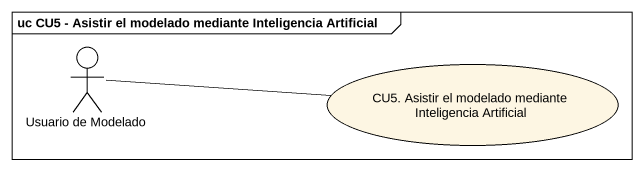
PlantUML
@startuml
mainframe uc CU5 - Asistir el modelado mediante Inteligencia Artificial
actor "Usuario de Modelado" as Usuario_de_Modelado
usecase "CU5. Asistir el modelado mediante Inteligencia Artificial" as CU5_Asistir_el_modelado
Usuario_de_Modelado -right- CU5_Asistir_el_modelado
Usuario_de_Modelado -right- CU5_Asistir_el_modelado
@enduml
